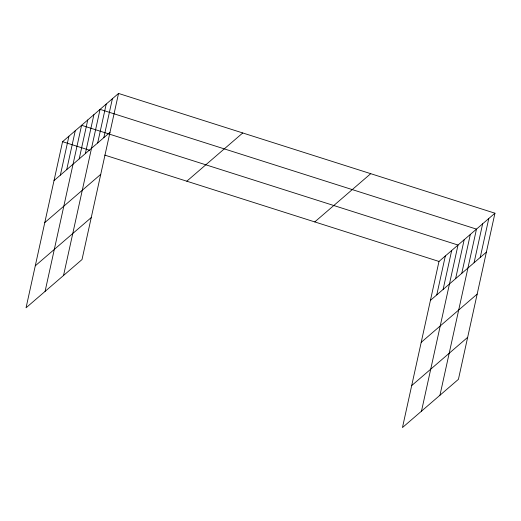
<?xml version="1.0" encoding="UTF-8"?>
<svg xmlns="http://www.w3.org/2000/svg" width="521" height="521" viewBox="0 0 521 521"><rect width="100%" height="100%" fill="white"/><g stroke="black" fill="none" stroke-linecap="round" stroke-linejoin="round"><path stroke-width="0.78" d="M118.534 93.441L62.572 141.679L26.05 307.8L82.012 259.556L118.534 93.441L494.95 213.2L458.428 379.321L402.466 427.559L438.988 261.444L494.95 213.2M60.358 175.141L68.915 136.215M66.701 169.67L75.258 130.745M45.08 291.395L81.602 125.281L458.018 245.039L421.489 411.16M79.199 158.898L87.756 119.973M85.353 153.591L93.91 114.666M63.542 275.479L100.071 109.358L476.481 229.123L439.958 395.237M97.668 142.975L106.225 104.05M103.822 137.674L112.38 98.743M436.774 294.899L445.331 255.974M443.117 289.435L451.674 250.51M455.615 278.663L464.172 239.732M461.769 273.356L470.326 234.43M474.077 262.74L482.641 223.815M480.238 257.433L488.796 218.507M54.015 180.605L109.977 132.367M44.786 222.578L100.748 174.34M35.278 265.827L91.24 217.583M186.792 181.204L242.753 132.959M314.769 221.92L370.731 173.682M430.431 300.37L486.393 252.125M421.202 342.343L477.164 294.098M411.694 385.586L467.656 337.348M62.572 141.679L89.677 150.302M104.734 155.095L438.988 261.444"/></g></svg>
